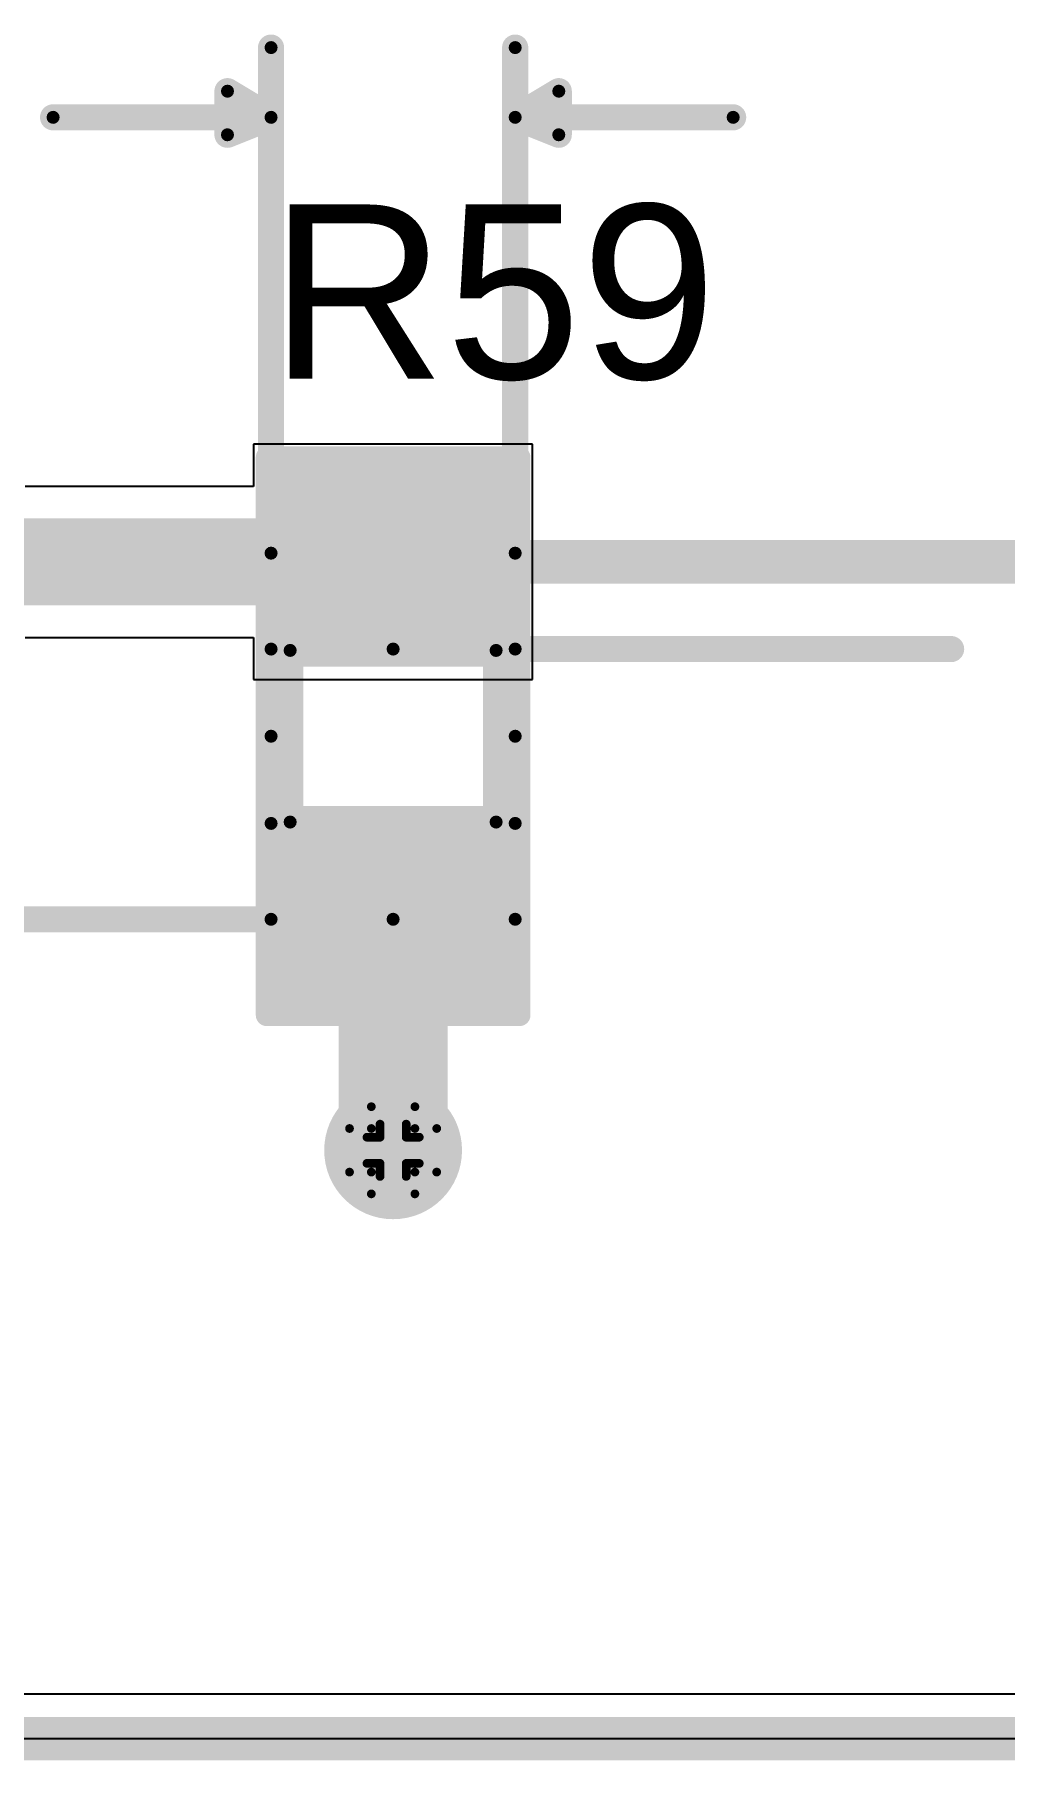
# Model space of a CAD drawing. Header units: inches. Extents: x -0.1 to 17.9, y -0.8 to 4.8.
# Drawn here: x 3.5677 to 3.7902, y -0.005 to 0.391 of the extents above; entities that cross this region are included whole.
import ezdxf

# ---------------------------------------------------------------- set-up
doc = ezdxf.new("R2010")
doc.units = ezdxf.units.IN
doc.header["$MEASUREMENT"] = 0
for name, color, linetype in [('Board Outline', 216, 'Continuous'), ('Bottom Layer 1', 5, 'Continuous'), ('Bottom Solder', 6, 'Continuous'), ('Drill Drawing', 1, 'Continuous'), ('GND+Signal', 16, 'Continuous'), ('Mechanical 8', 56, 'Continuous'), ('Pad Holes', 156, 'Continuous'), ('PWR+Signal', 76, 'Continuous'), ('Route Tool Path', 56, 'Continuous'), ('Top 3D Body', 56, 'Continuous'), ('Top Component Center', 56, 'Continuous'), ('Top Glue Points', 56, 'Continuous'), ('Top Layer 1', 1, 'Continuous'), ('Top Overlay', 2, 'Continuous'), ('Top Paste', 8, 'Continuous'), ('Top Solder', 216, 'Continuous'), ('Top Value', 56, 'Continuous'), ('Via Holes', 16, 'Continuous')]:
    doc.layers.add(name, color=color, linetype=linetype)
doc.styles.add('Arial', font='', dxfattribs={"height": 0.2})
doc.styles.get('Arial').set_extended_font_data('Arial')

# ---------------------------------------------------------------- blocks, each defined once
blk = doc.blocks.new('R___0805_106')
at = {"layer": 'Top Layer 1'}
for points in [[(-0.06, 0.025), (-0.02, 0.025), (-0.02, -0.025), (-0.06, -0.025)], [(0.02, 0.025), (0.06, 0.025), (0.06, -0.025), (0.02, -0.025)]]:
    blk.add_hatch(color=1, dxfattribs=at).paths.add_polyline_path(points)
at = {"layer": 'Top Paste'}
for points in [[(-0.06, 0.025), (-0.02, 0.025), (-0.02, -0.025), (-0.06, -0.025)], [(0.02, 0.025), (0.06, 0.025), (0.06, -0.025), (0.02, -0.025)]]:
    blk.add_hatch(color=8, dxfattribs=at).paths.add_polyline_path(points)
at = {"layer": 'Top Solder'}
for points in [[(-0.064, 0.029), (-0.016, 0.029), (-0.016, -0.029), (-0.064, -0.029)], [(0.016, 0.029), (0.064, 0.029), (0.064, -0.029), (0.016, -0.029)]]:
    blk.add_hatch(color=216, dxfattribs=at).paths.add_polyline_path(points)
at = {"layer": 'Top Overlay'}
for points in [[(-0.064, 0.029, 0.005, 0.005, 0), (0.064, 0.029, 0.005, 0.005, 0)], [(-0.064, 0.029, 0.005, 0.005, 0), (-0.064, -0.029, 0.005, 0.005, 0)], [(0.064, 0.029, 0.005, 0.005, 0), (0.064, -0.029, 0.005, 0.005, 0)], [(-0.064, -0.029, 0.005, 0.005, 0), (0.064, -0.029, 0.005, 0.005, 0)]]:
    blk.add_lwpolyline(points, format="xyseb", dxfattribs=at)
for points in [[(-0.06525, 0.029, 0.0025, 0.0025, 1), (-0.06275, 0.029, 0.0025, 0.0025, 1)], [(-0.06525, 0.029, 0.0025, 0.0025, 1), (-0.06275, 0.029, 0.0025, 0.0025, 1)], [(0.06275, 0.029, 0.0025, 0.0025, 1), (0.06525, 0.029, 0.0025, 0.0025, 1)], [(0.06275, 0.029, 0.0025, 0.0025, 1), (0.06525, 0.029, 0.0025, 0.0025, 1)], [(-0.06525, -0.029, 0.0025, 0.0025, 1), (-0.06275, -0.029, 0.0025, 0.0025, 1)], [(-0.06525, -0.029, 0.0025, 0.0025, 1), (-0.06275, -0.029, 0.0025, 0.0025, 1)], [(0.06275, -0.029, 0.0025, 0.0025, 1), (0.06525, -0.029, 0.0025, 0.0025, 1)], [(0.06275, -0.029, 0.0025, 0.0025, 1), (0.06525, -0.029, 0.0025, 0.0025, 1)]]:
    blk.add_lwpolyline(points, format="xyseb", close=True, dxfattribs=at)

msp = doc.modelspace()

# ---------------------------------------------------------------- hatches: boundary and pattern name
at = {"layer": 'Bottom Layer 1'}
h = msp.add_hatch(color=5, dxfattribs=at)
edge = h.paths.add_edge_path()
edge.add_arc((3.65, 0.135), 0.01181, 0, 360)
at = {"layer": 'Bottom Solder'}
h = msp.add_hatch(color=6, dxfattribs=at)
edge = h.paths.add_edge_path()
edge.add_arc((3.65, 0.135), 0.01581, 0, 360)
at = {"layer": 'GND+Signal'}
h = msp.add_hatch(color=16, dxfattribs=at)
edge = h.paths.add_edge_path()
edge.add_arc((3.65, 0.135), 0.01181, 0, 360)
at = {"layer": 'Pad Holes'}
h = msp.add_hatch(color=7, dxfattribs=at)
edge = h.paths.add_edge_path()
edge.add_arc((3.622, 0.388), 0.0015, 0, 360)
h = msp.add_hatch(color=7, dxfattribs=at)
edge = h.paths.add_edge_path()
edge.add_arc((3.678, 0.388), 0.0015, 0, 360)
h = msp.add_hatch(color=7, dxfattribs=at)
edge = h.paths.add_edge_path()
edge.add_arc((3.612, 0.378), 0.0015, 0, 360)
h = msp.add_hatch(color=7, dxfattribs=at)
edge = h.paths.add_edge_path()
edge.add_arc((3.612, 0.378), 0.0015, 0, 360)
h = msp.add_hatch(color=7, dxfattribs=at)
edge = h.paths.add_edge_path()
edge.add_arc((3.688, 0.378), 0.0015, 0, 360)
h = msp.add_hatch(color=7, dxfattribs=at)
edge = h.paths.add_edge_path()
edge.add_arc((3.688, 0.378), 0.0015, 0, 360)
h = msp.add_hatch(color=7, dxfattribs=at)
edge = h.paths.add_edge_path()
edge.add_arc((3.572, 0.372), 0.0015, 0, 360)
h = msp.add_hatch(color=7, dxfattribs=at)
edge = h.paths.add_edge_path()
edge.add_arc((3.622, 0.372), 0.0015, 0, 360)
h = msp.add_hatch(color=7, dxfattribs=at)
edge = h.paths.add_edge_path()
edge.add_arc((3.622, 0.372), 0.0015, 0, 360)
h = msp.add_hatch(color=7, dxfattribs=at)
edge = h.paths.add_edge_path()
edge.add_arc((3.622, 0.372), 0.0015, 0, 360)
h = msp.add_hatch(color=7, dxfattribs=at)
edge = h.paths.add_edge_path()
edge.add_arc((3.622, 0.372), 0.0015, 0, 360)
h = msp.add_hatch(color=7, dxfattribs=at)
edge = h.paths.add_edge_path()
edge.add_arc((3.622, 0.372), 0.0015, 0, 360)
h = msp.add_hatch(color=7, dxfattribs=at)
edge = h.paths.add_edge_path()
edge.add_arc((3.678, 0.372), 0.0015, 0, 360)
h = msp.add_hatch(color=7, dxfattribs=at)
edge = h.paths.add_edge_path()
edge.add_arc((3.678, 0.372), 0.0015, 0, 360)
h = msp.add_hatch(color=7, dxfattribs=at)
edge = h.paths.add_edge_path()
edge.add_arc((3.678, 0.372), 0.0015, 0, 360)
h = msp.add_hatch(color=7, dxfattribs=at)
edge = h.paths.add_edge_path()
edge.add_arc((3.678, 0.372), 0.0015, 0, 360)
h = msp.add_hatch(color=7, dxfattribs=at)
edge = h.paths.add_edge_path()
edge.add_arc((3.678, 0.372), 0.0015, 0, 360)
h = msp.add_hatch(color=7, dxfattribs=at)
edge = h.paths.add_edge_path()
edge.add_arc((3.728, 0.372), 0.0015, 0, 360)
h = msp.add_hatch(color=7, dxfattribs=at)
edge = h.paths.add_edge_path()
edge.add_arc((3.612, 0.368), 0.0015, 0, 360)
h = msp.add_hatch(color=7, dxfattribs=at)
edge = h.paths.add_edge_path()
edge.add_arc((3.612, 0.368), 0.0015, 0, 360)
h = msp.add_hatch(color=7, dxfattribs=at)
edge = h.paths.add_edge_path()
edge.add_arc((3.688, 0.368), 0.0015, 0, 360)
h = msp.add_hatch(color=7, dxfattribs=at)
edge = h.paths.add_edge_path()
edge.add_arc((3.688, 0.368), 0.0015, 0, 360)
h = msp.add_hatch(color=7, dxfattribs=at)
edge = h.paths.add_edge_path()
edge.add_arc((3.622, 0.272), 0.0015, 0, 360)
h = msp.add_hatch(color=7, dxfattribs=at)
edge = h.paths.add_edge_path()
edge.add_arc((3.622, 0.272), 0.0015, 0, 360)
h = msp.add_hatch(color=7, dxfattribs=at)
edge = h.paths.add_edge_path()
edge.add_arc((3.678, 0.272), 0.0015, 0, 360)
h = msp.add_hatch(color=7, dxfattribs=at)
edge = h.paths.add_edge_path()
edge.add_arc((3.678, 0.272), 0.0015, 0, 360)
h = msp.add_hatch(color=7, dxfattribs=at)
edge = h.paths.add_edge_path()
edge.add_arc((3.622, 0.25), 0.0015, 0, 360)
h = msp.add_hatch(color=7, dxfattribs=at)
edge = h.paths.add_edge_path()
edge.add_arc((3.622, 0.25), 0.0015, 0, 360)
h = msp.add_hatch(color=7, dxfattribs=at)
edge = h.paths.add_edge_path()
edge.add_arc((3.622, 0.25), 0.0015, 0, 360)
h = msp.add_hatch(color=7, dxfattribs=at)
edge = h.paths.add_edge_path()
edge.add_arc((3.62638, 0.24969), 0.0015, 0, 360)
h = msp.add_hatch(color=7, dxfattribs=at)
edge = h.paths.add_edge_path()
edge.add_arc((3.65, 0.25), 0.0015, 0, 360)
h = msp.add_hatch(color=7, dxfattribs=at)
edge = h.paths.add_edge_path()
edge.add_arc((3.67362, 0.24969), 0.0015, 0, 360)
h = msp.add_hatch(color=7, dxfattribs=at)
edge = h.paths.add_edge_path()
edge.add_arc((3.678, 0.25), 0.0015, 0, 360)
h = msp.add_hatch(color=7, dxfattribs=at)
edge = h.paths.add_edge_path()
edge.add_arc((3.678, 0.25), 0.0015, 0, 360)
h = msp.add_hatch(color=7, dxfattribs=at)
edge = h.paths.add_edge_path()
edge.add_arc((3.678, 0.25), 0.0015, 0, 360)
h = msp.add_hatch(color=7, dxfattribs=at)
edge = h.paths.add_edge_path()
edge.add_arc((3.622, 0.23), 0.0015, 0, 360)
h = msp.add_hatch(color=7, dxfattribs=at)
edge = h.paths.add_edge_path()
edge.add_arc((3.678, 0.23), 0.0015, 0, 360)
h = msp.add_hatch(color=7, dxfattribs=at)
edge = h.paths.add_edge_path()
edge.add_arc((3.622, 0.21), 0.0015, 0, 360)
h = msp.add_hatch(color=7, dxfattribs=at)
edge = h.paths.add_edge_path()
edge.add_arc((3.622, 0.21), 0.0015, 0, 360)
h = msp.add_hatch(color=7, dxfattribs=at)
edge = h.paths.add_edge_path()
edge.add_arc((3.622, 0.21), 0.0015, 0, 360)
h = msp.add_hatch(color=7, dxfattribs=at)
edge = h.paths.add_edge_path()
edge.add_arc((3.62638, 0.21031), 0.0015, 0, 360)
h = msp.add_hatch(color=7, dxfattribs=at)
edge = h.paths.add_edge_path()
edge.add_arc((3.67362, 0.21031), 0.0015, 0, 360)
h = msp.add_hatch(color=7, dxfattribs=at)
edge = h.paths.add_edge_path()
edge.add_arc((3.678, 0.21), 0.0015, 0, 360)
h = msp.add_hatch(color=7, dxfattribs=at)
edge = h.paths.add_edge_path()
edge.add_arc((3.678, 0.21), 0.0015, 0, 360)
h = msp.add_hatch(color=7, dxfattribs=at)
edge = h.paths.add_edge_path()
edge.add_arc((3.678, 0.21), 0.0015, 0, 360)
h = msp.add_hatch(color=7, dxfattribs=at)
edge = h.paths.add_edge_path()
edge.add_arc((3.622, 0.188), 0.0015, 0, 360)
h = msp.add_hatch(color=7, dxfattribs=at)
edge = h.paths.add_edge_path()
edge.add_arc((3.622, 0.188), 0.0015, 0, 360)
h = msp.add_hatch(color=7, dxfattribs=at)
edge = h.paths.add_edge_path()
edge.add_arc((3.65, 0.188), 0.0015, 0, 360)
h = msp.add_hatch(color=7, dxfattribs=at)
edge = h.paths.add_edge_path()
edge.add_arc((3.678, 0.188), 0.0015, 0, 360)
h = msp.add_hatch(color=7, dxfattribs=at)
edge = h.paths.add_edge_path()
edge.add_arc((3.678, 0.188), 0.0015, 0, 360)
at = {"layer": 'PWR+Signal'}
h = msp.add_hatch(color=76, dxfattribs=at)
edge = h.paths.add_edge_path()
edge.add_arc((3.65, 0.135), 0.01181, 0, 360)
at = {"layer": 'Top 3D Body'}
h = msp.add_hatch(color=56, dxfattribs=at)
edge = h.paths.add_edge_path()
edge.add_arc((3.62638, 0.24969), 0.0015, 0, 360)
h = msp.add_hatch(color=56, dxfattribs=at)
edge = h.paths.add_edge_path()
edge.add_arc((3.67362, 0.24969), 0.0015, 0, 360)
h = msp.add_hatch(color=56, dxfattribs=at)
edge = h.paths.add_edge_path()
edge.add_arc((3.62638, 0.21031), 0.0015, 0, 360)
h = msp.add_hatch(color=56, dxfattribs=at)
edge = h.paths.add_edge_path()
edge.add_arc((3.67362, 0.21031), 0.0015, 0, 360)
at = {"layer": 'Top Glue Points'}
h = msp.add_hatch(color=56, dxfattribs=at)
edge = h.paths.add_edge_path()
edge.add_arc((3.622, 0.388), 0.0015, 0, 360)
h = msp.add_hatch(color=56, dxfattribs=at)
edge = h.paths.add_edge_path()
edge.add_arc((3.678, 0.388), 0.0015, 0, 360)
h = msp.add_hatch(color=56, dxfattribs=at)
edge = h.paths.add_edge_path()
edge.add_arc((3.612, 0.378), 0.0015, 0, 360)
h = msp.add_hatch(color=56, dxfattribs=at)
edge = h.paths.add_edge_path()
edge.add_arc((3.612, 0.378), 0.0015, 0, 360)
h = msp.add_hatch(color=56, dxfattribs=at)
edge = h.paths.add_edge_path()
edge.add_arc((3.688, 0.378), 0.0015, 0, 360)
h = msp.add_hatch(color=56, dxfattribs=at)
edge = h.paths.add_edge_path()
edge.add_arc((3.688, 0.378), 0.0015, 0, 360)
h = msp.add_hatch(color=56, dxfattribs=at)
edge = h.paths.add_edge_path()
edge.add_arc((3.572, 0.372), 0.0015, 0, 360)
h = msp.add_hatch(color=56, dxfattribs=at)
edge = h.paths.add_edge_path()
edge.add_arc((3.622, 0.372), 0.0015, 0, 360)
h = msp.add_hatch(color=56, dxfattribs=at)
edge = h.paths.add_edge_path()
edge.add_arc((3.622, 0.372), 0.0015, 0, 360)
h = msp.add_hatch(color=56, dxfattribs=at)
edge = h.paths.add_edge_path()
edge.add_arc((3.622, 0.372), 0.0015, 0, 360)
h = msp.add_hatch(color=56, dxfattribs=at)
edge = h.paths.add_edge_path()
edge.add_arc((3.622, 0.372), 0.0015, 0, 360)
h = msp.add_hatch(color=56, dxfattribs=at)
edge = h.paths.add_edge_path()
edge.add_arc((3.622, 0.372), 0.0015, 0, 360)
h = msp.add_hatch(color=56, dxfattribs=at)
edge = h.paths.add_edge_path()
edge.add_arc((3.678, 0.372), 0.0015, 0, 360)
h = msp.add_hatch(color=56, dxfattribs=at)
edge = h.paths.add_edge_path()
edge.add_arc((3.678, 0.372), 0.0015, 0, 360)
h = msp.add_hatch(color=56, dxfattribs=at)
edge = h.paths.add_edge_path()
edge.add_arc((3.678, 0.372), 0.0015, 0, 360)
h = msp.add_hatch(color=56, dxfattribs=at)
edge = h.paths.add_edge_path()
edge.add_arc((3.678, 0.372), 0.0015, 0, 360)
h = msp.add_hatch(color=56, dxfattribs=at)
edge = h.paths.add_edge_path()
edge.add_arc((3.678, 0.372), 0.0015, 0, 360)
h = msp.add_hatch(color=56, dxfattribs=at)
edge = h.paths.add_edge_path()
edge.add_arc((3.728, 0.372), 0.0015, 0, 360)
h = msp.add_hatch(color=56, dxfattribs=at)
edge = h.paths.add_edge_path()
edge.add_arc((3.612, 0.368), 0.0015, 0, 360)
h = msp.add_hatch(color=56, dxfattribs=at)
edge = h.paths.add_edge_path()
edge.add_arc((3.612, 0.368), 0.0015, 0, 360)
h = msp.add_hatch(color=56, dxfattribs=at)
edge = h.paths.add_edge_path()
edge.add_arc((3.688, 0.368), 0.0015, 0, 360)
h = msp.add_hatch(color=56, dxfattribs=at)
edge = h.paths.add_edge_path()
edge.add_arc((3.688, 0.368), 0.0015, 0, 360)
h = msp.add_hatch(color=56, dxfattribs=at)
edge = h.paths.add_edge_path()
edge.add_arc((3.65, 0.25), 0.0015, 0, 360)
h = msp.add_hatch(color=56, dxfattribs=at)
edge = h.paths.add_edge_path()
edge.add_arc((3.622, 0.23), 0.0015, 0, 360)
h = msp.add_hatch(color=56, dxfattribs=at)
edge = h.paths.add_edge_path()
edge.add_arc((3.678, 0.23), 0.0015, 0, 360)
h = msp.add_hatch(color=56, dxfattribs=at)
edge = h.paths.add_edge_path()
edge.add_arc((3.65, 0.188), 0.0015, 0, 360)
at = {"layer": 'Top Layer 1'}
h = msp.add_hatch(color=1, dxfattribs=at)
edge = h.paths.add_edge_path()
edge.add_arc((3.65, 0.135), 0.01181, 0, 360)
at = {"layer": 'Top Solder'}
h = msp.add_hatch(color=216, dxfattribs=at)
edge = h.paths.add_edge_path()
edge.add_arc((3.65, 0.135), 0.01581, 0, 360)
at = {"layer": 'Via Holes'}
h = msp.add_hatch(color=7, dxfattribs=at)
edge = h.paths.add_edge_path()
edge.add_arc((3.65, 0.135), 0.00591, 0, 360)

# ---------------------------------------------------------------- linework, layer by layer
at = {"layer": 'Board Outline'}
msp.add_lwpolyline([(0, 0, 0.01, 0.01, 0), (3.85, 0, 0.01, 0.01, 0)], format="xyseb", dxfattribs=at)
at = {"layer": 'Bottom Layer 1'}
msp.add_line((3.8398, 0.0102), (0.0102, 0.0102), dxfattribs=at)
at = {"layer": 'Drill Drawing'}
for points in [[(3.645, 0.14, 0.002, 0.002, 0), (3.645, 0.145, 0.002, 0.002, 0)], [(3.645, 0.145, 0.002, 0.002, 0), (3.655, 0.145, 0.002, 0.002, 0)], [(3.655, 0.14, 0.002, 0.002, 0), (3.655, 0.145, 0.002, 0.002, 0)], [(3.64, 0.13, 0.002, 0.002, 0), (3.64, 0.14, 0.002, 0.002, 0)], [(3.64, 0.14, 0.002, 0.002, 0), (3.645, 0.14, 0.002, 0.002, 0)], [(3.644, 0.132, 0.002, 0.002, 0), (3.644, 0.138, 0.002, 0.002, 0)], [(3.644, 0.138, 0.002, 0.002, 0), (3.647, 0.138, 0.002, 0.002, 0)], [(3.647, 0.138, 0.002, 0.002, 0), (3.647, 0.141, 0.002, 0.002, 0)], [(3.647, 0.141, 0.002, 0.002, 0), (3.653, 0.141, 0.002, 0.002, 0)], [(3.653, 0.138, 0.002, 0.002, 0), (3.653, 0.141, 0.002, 0.002, 0)], [(3.653, 0.138, 0.002, 0.002, 0), (3.656, 0.138, 0.002, 0.002, 0)], [(3.655, 0.14, 0.002, 0.002, 0), (3.66, 0.14, 0.002, 0.002, 0)], [(3.656, 0.132, 0.002, 0.002, 0), (3.656, 0.138, 0.002, 0.002, 0)], [(3.66, 0.13, 0.002, 0.002, 0), (3.66, 0.14, 0.002, 0.002, 0)], [(3.64, 0.13, 0.002, 0.002, 0), (3.645, 0.13, 0.002, 0.002, 0)], [(3.644, 0.132, 0.002, 0.002, 0), (3.647, 0.132, 0.002, 0.002, 0)], [(3.645, 0.125, 0.002, 0.002, 0), (3.645, 0.13, 0.002, 0.002, 0)], [(3.647, 0.129, 0.002, 0.002, 0), (3.647, 0.132, 0.002, 0.002, 0)], [(3.653, 0.132, 0.002, 0.002, 0), (3.656, 0.132, 0.002, 0.002, 0)], [(3.653, 0.129, 0.002, 0.002, 0), (3.653, 0.132, 0.002, 0.002, 0)], [(3.655, 0.13, 0.002, 0.002, 0), (3.66, 0.13, 0.002, 0.002, 0)], [(3.655, 0.125, 0.002, 0.002, 0), (3.655, 0.13, 0.002, 0.002, 0)], [(3.647, 0.129, 0.002, 0.002, 0), (3.653, 0.129, 0.002, 0.002, 0)], [(3.645, 0.125, 0.002, 0.002, 0), (3.655, 0.125, 0.002, 0.002, 0)]]:
    msp.add_lwpolyline(points, format="xyseb", dxfattribs=at)
for points in [[(3.6445, 0.145, 0.001, 0.001, 1), (3.6455, 0.145, 0.001, 0.001, 1)], [(3.6445, 0.145, 0.001, 0.001, 1), (3.6455, 0.145, 0.001, 0.001, 1)], [(3.6545, 0.145, 0.001, 0.001, 1), (3.6555, 0.145, 0.001, 0.001, 1)], [(3.6545, 0.145, 0.001, 0.001, 1), (3.6555, 0.145, 0.001, 0.001, 1)], [(3.6395, 0.14, 0.001, 0.001, 1), (3.6405, 0.14, 0.001, 0.001, 1)], [(3.6395, 0.14, 0.001, 0.001, 1), (3.6405, 0.14, 0.001, 0.001, 1)], [(3.6435, 0.138, 0.001, 0.001, 1), (3.6445, 0.138, 0.001, 0.001, 1)], [(3.6435, 0.138, 0.001, 0.001, 1), (3.6445, 0.138, 0.001, 0.001, 1)], [(3.6445, 0.14, 0.001, 0.001, 1), (3.6455, 0.14, 0.001, 0.001, 1)], [(3.6445, 0.14, 0.001, 0.001, 1), (3.6455, 0.14, 0.001, 0.001, 1)], [(3.6465, 0.141, 0.001, 0.001, 1), (3.6475, 0.141, 0.001, 0.001, 1)], [(3.6465, 0.141, 0.001, 0.001, 1), (3.6475, 0.141, 0.001, 0.001, 1)], [(3.6465, 0.138, 0.001, 0.001, 1), (3.6475, 0.138, 0.001, 0.001, 1)], [(3.6465, 0.138, 0.001, 0.001, 1), (3.6475, 0.138, 0.001, 0.001, 1)], [(3.6525, 0.141, 0.001, 0.001, 1), (3.6535, 0.141, 0.001, 0.001, 1)], [(3.6525, 0.141, 0.001, 0.001, 1), (3.6535, 0.141, 0.001, 0.001, 1)], [(3.6525, 0.138, 0.001, 0.001, 1), (3.6535, 0.138, 0.001, 0.001, 1)], [(3.6525, 0.138, 0.001, 0.001, 1), (3.6535, 0.138, 0.001, 0.001, 1)], [(3.6545, 0.14, 0.001, 0.001, 1), (3.6555, 0.14, 0.001, 0.001, 1)], [(3.6545, 0.14, 0.001, 0.001, 1), (3.6555, 0.14, 0.001, 0.001, 1)], [(3.6555, 0.138, 0.001, 0.001, 1), (3.6565, 0.138, 0.001, 0.001, 1)], [(3.6555, 0.138, 0.001, 0.001, 1), (3.6565, 0.138, 0.001, 0.001, 1)], [(3.6595, 0.14, 0.001, 0.001, 1), (3.6605, 0.14, 0.001, 0.001, 1)], [(3.6595, 0.14, 0.001, 0.001, 1), (3.6605, 0.14, 0.001, 0.001, 1)], [(3.6395, 0.13, 0.001, 0.001, 1), (3.6405, 0.13, 0.001, 0.001, 1)], [(3.6395, 0.13, 0.001, 0.001, 1), (3.6405, 0.13, 0.001, 0.001, 1)], [(3.6435, 0.132, 0.001, 0.001, 1), (3.6445, 0.132, 0.001, 0.001, 1)], [(3.6435, 0.132, 0.001, 0.001, 1), (3.6445, 0.132, 0.001, 0.001, 1)], [(3.6445, 0.13, 0.001, 0.001, 1), (3.6455, 0.13, 0.001, 0.001, 1)], [(3.6445, 0.13, 0.001, 0.001, 1), (3.6455, 0.13, 0.001, 0.001, 1)], [(3.6465, 0.132, 0.001, 0.001, 1), (3.6475, 0.132, 0.001, 0.001, 1)], [(3.6465, 0.132, 0.001, 0.001, 1), (3.6475, 0.132, 0.001, 0.001, 1)], [(3.6525, 0.132, 0.001, 0.001, 1), (3.6535, 0.132, 0.001, 0.001, 1)], [(3.6525, 0.132, 0.001, 0.001, 1), (3.6535, 0.132, 0.001, 0.001, 1)], [(3.6545, 0.13, 0.001, 0.001, 1), (3.6555, 0.13, 0.001, 0.001, 1)], [(3.6545, 0.13, 0.001, 0.001, 1), (3.6555, 0.13, 0.001, 0.001, 1)], [(3.6555, 0.132, 0.001, 0.001, 1), (3.6565, 0.132, 0.001, 0.001, 1)], [(3.6555, 0.132, 0.001, 0.001, 1), (3.6565, 0.132, 0.001, 0.001, 1)], [(3.6595, 0.13, 0.001, 0.001, 1), (3.6605, 0.13, 0.001, 0.001, 1)], [(3.6595, 0.13, 0.001, 0.001, 1), (3.6605, 0.13, 0.001, 0.001, 1)], [(3.6465, 0.129, 0.001, 0.001, 1), (3.6475, 0.129, 0.001, 0.001, 1)], [(3.6465, 0.129, 0.001, 0.001, 1), (3.6475, 0.129, 0.001, 0.001, 1)], [(3.6525, 0.129, 0.001, 0.001, 1), (3.6535, 0.129, 0.001, 0.001, 1)], [(3.6525, 0.129, 0.001, 0.001, 1), (3.6535, 0.129, 0.001, 0.001, 1)], [(3.6445, 0.125, 0.001, 0.001, 1), (3.6455, 0.125, 0.001, 0.001, 1)], [(3.6445, 0.125, 0.001, 0.001, 1), (3.6455, 0.125, 0.001, 0.001, 1)], [(3.6545, 0.125, 0.001, 0.001, 1), (3.6555, 0.125, 0.001, 0.001, 1)], [(3.6545, 0.125, 0.001, 0.001, 1), (3.6555, 0.125, 0.001, 0.001, 1)]]:
    msp.add_lwpolyline(points, format="xyseb", close=True, dxfattribs=at)
at = {"layer": 'GND+Signal'}
msp.add_line((3.8398, 0.0102), (0.0102, 0.0102), dxfattribs=at)
at = {"layer": 'Mechanical 8'}
msp.add_lwpolyline([(3.402, 0.27, 0.01, 0.01, 0), (5.31, 0.27, 0.01, 0.01, 0)], format="xyseb", dxfattribs=at)
at = {"layer": 'PWR+Signal'}
msp.add_line((3.8398, 0.0102), (0.0102, 0.0102), dxfattribs=at)
at = {"layer": 'Route Tool Path'}
msp.add_lwpolyline([(0, 0, 0.0005, 0.0005, 0), (3.85, 0, 0.0005, 0.0005, 0)], format="xyseb", dxfattribs=at)
at = {"layer": 'Top 3D Body'}
for points in [[(3.62638, 0.21031, 0.006, 0.006, 0), (3.62638, 0.24969, 0.006, 0.006, 0)], [(3.67362, 0.21031, 0.006, 0.006, 0), (3.67362, 0.24969, 0.006, 0.006, 0)]]:
    msp.add_lwpolyline(points, format="xyseb", dxfattribs=at)
for points in [[(3.62488, 0.24969, 0.003, 0.003, 1), (3.62788, 0.24969, 0.003, 0.003, 1)], [(3.67212, 0.24969, 0.003, 0.003, 1), (3.67512, 0.24969, 0.003, 0.003, 1)], [(3.62488, 0.21031, 0.003, 0.003, 1), (3.62788, 0.21031, 0.003, 0.003, 1)], [(3.67212, 0.21031, 0.003, 0.003, 1), (3.67512, 0.21031, 0.003, 0.003, 1)]]:
    msp.add_lwpolyline(points, format="xyseb", close=True, dxfattribs=at)
at = {"layer": 'Top Component Center'}
for points in [[(3.622, 0.25, 0.006, 0.006, 0), (3.622, 0.272, 0.006, 0.006, 0)], [(3.622, 0.272, 0.006, 0.006, 0), (3.678, 0.272, 0.006, 0.006, 0)], [(3.678, 0.25, 0.006, 0.006, 0), (3.678, 0.272, 0.006, 0.006, 0)], [(3.622, 0.25, 0.006, 0.006, 0), (3.678, 0.25, 0.006, 0.006, 0)], [(3.622, 0.21, 0.006, 0.006, 0), (3.622, 0.25, 0.006, 0.006, 0)], [(3.678, 0.21, 0.006, 0.006, 0), (3.678, 0.25, 0.006, 0.006, 0)], [(3.622, 0.21, 0.006, 0.006, 0), (3.678, 0.21, 0.006, 0.006, 0)], [(3.622, 0.188, 0.006, 0.006, 0), (3.622, 0.21, 0.006, 0.006, 0)], [(3.678, 0.188, 0.006, 0.006, 0), (3.678, 0.21, 0.006, 0.006, 0)], [(3.622, 0.188, 0.006, 0.006, 0), (3.678, 0.188, 0.006, 0.006, 0)]]:
    msp.add_lwpolyline(points, format="xyseb", dxfattribs=at)
for points in [[(3.6205, 0.272, 0.003, 0.003, 1), (3.6235, 0.272, 0.003, 0.003, 1)], [(3.6205, 0.272, 0.003, 0.003, 1), (3.6235, 0.272, 0.003, 0.003, 1)], [(3.6765, 0.272, 0.003, 0.003, 1), (3.6795, 0.272, 0.003, 0.003, 1)], [(3.6765, 0.272, 0.003, 0.003, 1), (3.6795, 0.272, 0.003, 0.003, 1)], [(3.6205, 0.25, 0.003, 0.003, 1), (3.6235, 0.25, 0.003, 0.003, 1)], [(3.6205, 0.25, 0.003, 0.003, 1), (3.6235, 0.25, 0.003, 0.003, 1)], [(3.6205, 0.25, 0.003, 0.003, 1), (3.6235, 0.25, 0.003, 0.003, 1)], [(3.6765, 0.25, 0.003, 0.003, 1), (3.6795, 0.25, 0.003, 0.003, 1)], [(3.6765, 0.25, 0.003, 0.003, 1), (3.6795, 0.25, 0.003, 0.003, 1)], [(3.6765, 0.25, 0.003, 0.003, 1), (3.6795, 0.25, 0.003, 0.003, 1)], [(3.6205, 0.21, 0.003, 0.003, 1), (3.6235, 0.21, 0.003, 0.003, 1)], [(3.6205, 0.21, 0.003, 0.003, 1), (3.6235, 0.21, 0.003, 0.003, 1)], [(3.6205, 0.21, 0.003, 0.003, 1), (3.6235, 0.21, 0.003, 0.003, 1)], [(3.6765, 0.21, 0.003, 0.003, 1), (3.6795, 0.21, 0.003, 0.003, 1)], [(3.6765, 0.21, 0.003, 0.003, 1), (3.6795, 0.21, 0.003, 0.003, 1)], [(3.6765, 0.21, 0.003, 0.003, 1), (3.6795, 0.21, 0.003, 0.003, 1)], [(3.6205, 0.188, 0.003, 0.003, 1), (3.6235, 0.188, 0.003, 0.003, 1)], [(3.6205, 0.188, 0.003, 0.003, 1), (3.6235, 0.188, 0.003, 0.003, 1)], [(3.6765, 0.188, 0.003, 0.003, 1), (3.6795, 0.188, 0.003, 0.003, 1)], [(3.6765, 0.188, 0.003, 0.003, 1), (3.6795, 0.188, 0.003, 0.003, 1)]]:
    msp.add_lwpolyline(points, format="xyseb", close=True, dxfattribs=at)
at = {"layer": 'Top Glue Points'}
for points in [[(3.622, 0.372, 0.006, 0.006, 0), (3.622, 0.388, 0.006, 0.006, 0)], [(3.678, 0.372, 0.006, 0.006, 0), (3.678, 0.388, 0.006, 0.006, 0)], [(3.612, 0.378, 0.006, 0.006, 0), (3.622, 0.372, 0.006, 0.006, 0)], [(3.612, 0.368, 0.006, 0.006, 0), (3.612, 0.378, 0.006, 0.006, 0)], [(3.678, 0.372, 0.006, 0.006, 0), (3.688, 0.378, 0.006, 0.006, 0)], [(3.688, 0.368, 0.006, 0.006, 0), (3.688, 0.378, 0.006, 0.006, 0)], [(3.572, 0.372, 0.006, 0.006, 0), (3.622, 0.372, 0.006, 0.006, 0)], [(3.612, 0.368, 0.006, 0.006, 0), (3.622, 0.372, 0.006, 0.006, 0)], [(3.622, 0.23, 0.006, 0.006, 0), (3.622, 0.372, 0.006, 0.006, 0)], [(3.678, 0.23, 0.006, 0.006, 0), (3.678, 0.372, 0.006, 0.006, 0)], [(3.678, 0.372, 0.006, 0.006, 0), (3.728, 0.372, 0.006, 0.006, 0)], [(3.678, 0.372, 0.006, 0.006, 0), (3.688, 0.368, 0.006, 0.006, 0)], [(3.522, 0.272, 0.006, 0.006, 0), (3.778, 0.272, 0.006, 0.006, 0)], [(3.65, 0.25, 0.006, 0.006, 0), (3.778, 0.25, 0.006, 0.006, 0)], [(3.522, 0.188, 0.006, 0.006, 0), (3.65, 0.188, 0.006, 0.006, 0)]]:
    msp.add_lwpolyline(points, format="xyseb", dxfattribs=at)
for points in [[(3.6205, 0.388, 0.003, 0.003, 1), (3.6235, 0.388, 0.003, 0.003, 1)], [(3.6765, 0.388, 0.003, 0.003, 1), (3.6795, 0.388, 0.003, 0.003, 1)], [(3.6105, 0.378, 0.003, 0.003, 1), (3.6135, 0.378, 0.003, 0.003, 1)], [(3.6105, 0.378, 0.003, 0.003, 1), (3.6135, 0.378, 0.003, 0.003, 1)], [(3.6865, 0.378, 0.003, 0.003, 1), (3.6895, 0.378, 0.003, 0.003, 1)], [(3.6865, 0.378, 0.003, 0.003, 1), (3.6895, 0.378, 0.003, 0.003, 1)], [(3.5705, 0.372, 0.003, 0.003, 1), (3.5735, 0.372, 0.003, 0.003, 1)], [(3.6205, 0.372, 0.003, 0.003, 1), (3.6235, 0.372, 0.003, 0.003, 1)], [(3.6205, 0.372, 0.003, 0.003, 1), (3.6235, 0.372, 0.003, 0.003, 1)], [(3.6205, 0.372, 0.003, 0.003, 1), (3.6235, 0.372, 0.003, 0.003, 1)], [(3.6205, 0.372, 0.003, 0.003, 1), (3.6235, 0.372, 0.003, 0.003, 1)], [(3.6205, 0.372, 0.003, 0.003, 1), (3.6235, 0.372, 0.003, 0.003, 1)], [(3.6765, 0.372, 0.003, 0.003, 1), (3.6795, 0.372, 0.003, 0.003, 1)], [(3.6765, 0.372, 0.003, 0.003, 1), (3.6795, 0.372, 0.003, 0.003, 1)], [(3.6765, 0.372, 0.003, 0.003, 1), (3.6795, 0.372, 0.003, 0.003, 1)], [(3.6765, 0.372, 0.003, 0.003, 1), (3.6795, 0.372, 0.003, 0.003, 1)], [(3.6765, 0.372, 0.003, 0.003, 1), (3.6795, 0.372, 0.003, 0.003, 1)], [(3.7265, 0.372, 0.003, 0.003, 1), (3.7295, 0.372, 0.003, 0.003, 1)], [(3.6105, 0.368, 0.003, 0.003, 1), (3.6135, 0.368, 0.003, 0.003, 1)], [(3.6105, 0.368, 0.003, 0.003, 1), (3.6135, 0.368, 0.003, 0.003, 1)], [(3.6865, 0.368, 0.003, 0.003, 1), (3.6895, 0.368, 0.003, 0.003, 1)], [(3.6865, 0.368, 0.003, 0.003, 1), (3.6895, 0.368, 0.003, 0.003, 1)], [(3.7765, 0.272, 0.003, 0.003, 1), (3.7795, 0.272, 0.003, 0.003, 1)], [(3.6485, 0.25, 0.003, 0.003, 1), (3.6515, 0.25, 0.003, 0.003, 1)], [(3.7765, 0.25, 0.003, 0.003, 1), (3.7795, 0.25, 0.003, 0.003, 1)], [(3.6205, 0.23, 0.003, 0.003, 1), (3.6235, 0.23, 0.003, 0.003, 1)], [(3.6765, 0.23, 0.003, 0.003, 1), (3.6795, 0.23, 0.003, 0.003, 1)], [(3.6485, 0.188, 0.003, 0.003, 1), (3.6515, 0.188, 0.003, 0.003, 1)]]:
    msp.add_lwpolyline(points, format="xyseb", close=True, dxfattribs=at)
at = {"layer": 'Top Layer 1'}
for p, q in [((3.682, 0.297), (3.618, 0.297)), ((3.618, 0.297), (3.618, 0.28733)), ((3.682, 0.243), (3.682, 0.297)), ((3.618, 0.28733), (3.56562, 0.28733)), ((3.56562, 0.25267), (3.618, 0.25267)), ((3.618, 0.25267), (3.618, 0.243)), ((3.618, 0.243), (3.682, 0.243)), ((3.8398, 0.0102), (0.0102, 0.0102))]:
    msp.add_line(p, q, dxfattribs=at)
for points in [[(3.402, 0.27, 0.02, 0.02, 0), (3.65, 0.27, 0.02, 0.02, 0)], [(3.65, 0.135, 0.025, 0.025, 0), (3.65, 0.19, 0.025, 0.025, 0)]]:
    msp.add_lwpolyline(points, format="xyseb", dxfattribs=at)
for points in [[(3.645, 0.27, 0.01, 0.01, 1), (3.655, 0.27, 0.01, 0.01, 1)], [(3.64375, 0.19, 0.0125, 0.0125, 1), (3.65625, 0.19, 0.0125, 0.0125, 1)], [(3.64375, 0.135, 0.0125, 0.0125, 1), (3.65625, 0.135, 0.0125, 0.0125, 1)]]:
    msp.add_lwpolyline(points, format="xyseb", close=True, dxfattribs=at)
at = {"layer": 'Top Value'}
msp.add_lwpolyline([(0, 0, 0.0005, 0.0005, 0), (3.85, 0, 0.0005, 0.0005, 0)], format="xyseb", dxfattribs=at)

# ---------------------------------------------------------------- block references
at = {"rotation": 90}
msp.add_blockref('R___0805_106', (3.65, 0.23), dxfattribs=at)

# ---------------------------------------------------------------- texts
at = {"layer": 'Top Overlay', "style": 'Arial'}
msp.add_text('R59', height=0.04, dxfattribs=at).set_placement((3.62168, 0.31201))

doc.saveas('drawing.dxf')
